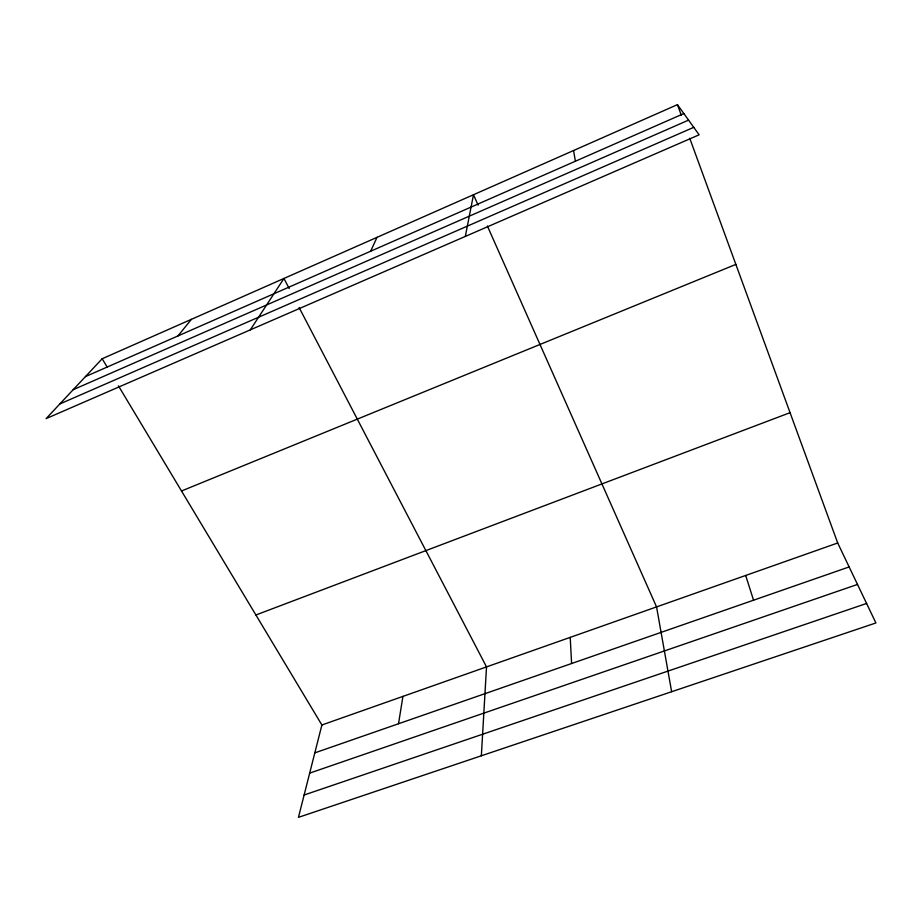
<?xml version="1.0" encoding="UTF-8"?>
<svg xmlns="http://www.w3.org/2000/svg" width="922" height="922" viewBox="0 0 922 922"><rect width="100%" height="100%" fill="white"/><g stroke="black" fill="none" stroke-linecap="round" stroke-linejoin="round"><path stroke-width="1.38" d="M481.353 755.775L486.516 666.906L299.108 307.533M398.523 723.747L402.926 696.398M465.322 236.424L473.493 194.738L478.115 205.145M118.419 385.822L321.893 724.992L298.451 817.353L875.9 622.961L837.706 542.989L689.725 138.242M370.656 251.222L377.006 237.346M250.3 329.869L283.941 278.456L289.22 288.574M177.934 335.942L191.43 319.323M102.169 358.75L46.1 418.611L699.118 134.819L677.439 104.647L102.169 358.75L107.344 367.359M85.446 376.602L683.836 113.556M73.184 389.695L688.561 120.125M59.826 403.951L693.747 127.34M181.507 490.988L735.848 264.407M255.901 614.986L790.062 412.676M321.893 724.992L837.706 542.989M314.817 752.871L849.139 566.938M309.677 773.12L857.506 584.433M304.122 795.018L866.588 603.461M487.358 225.959L656.556 606.907L671.642 691.719M677.439 104.647L681.37 115.4M745.679 575.455L753.551 600.199M573.565 150.528L575.386 161.223M570.211 637.367L571.605 663.517"/></g></svg>
